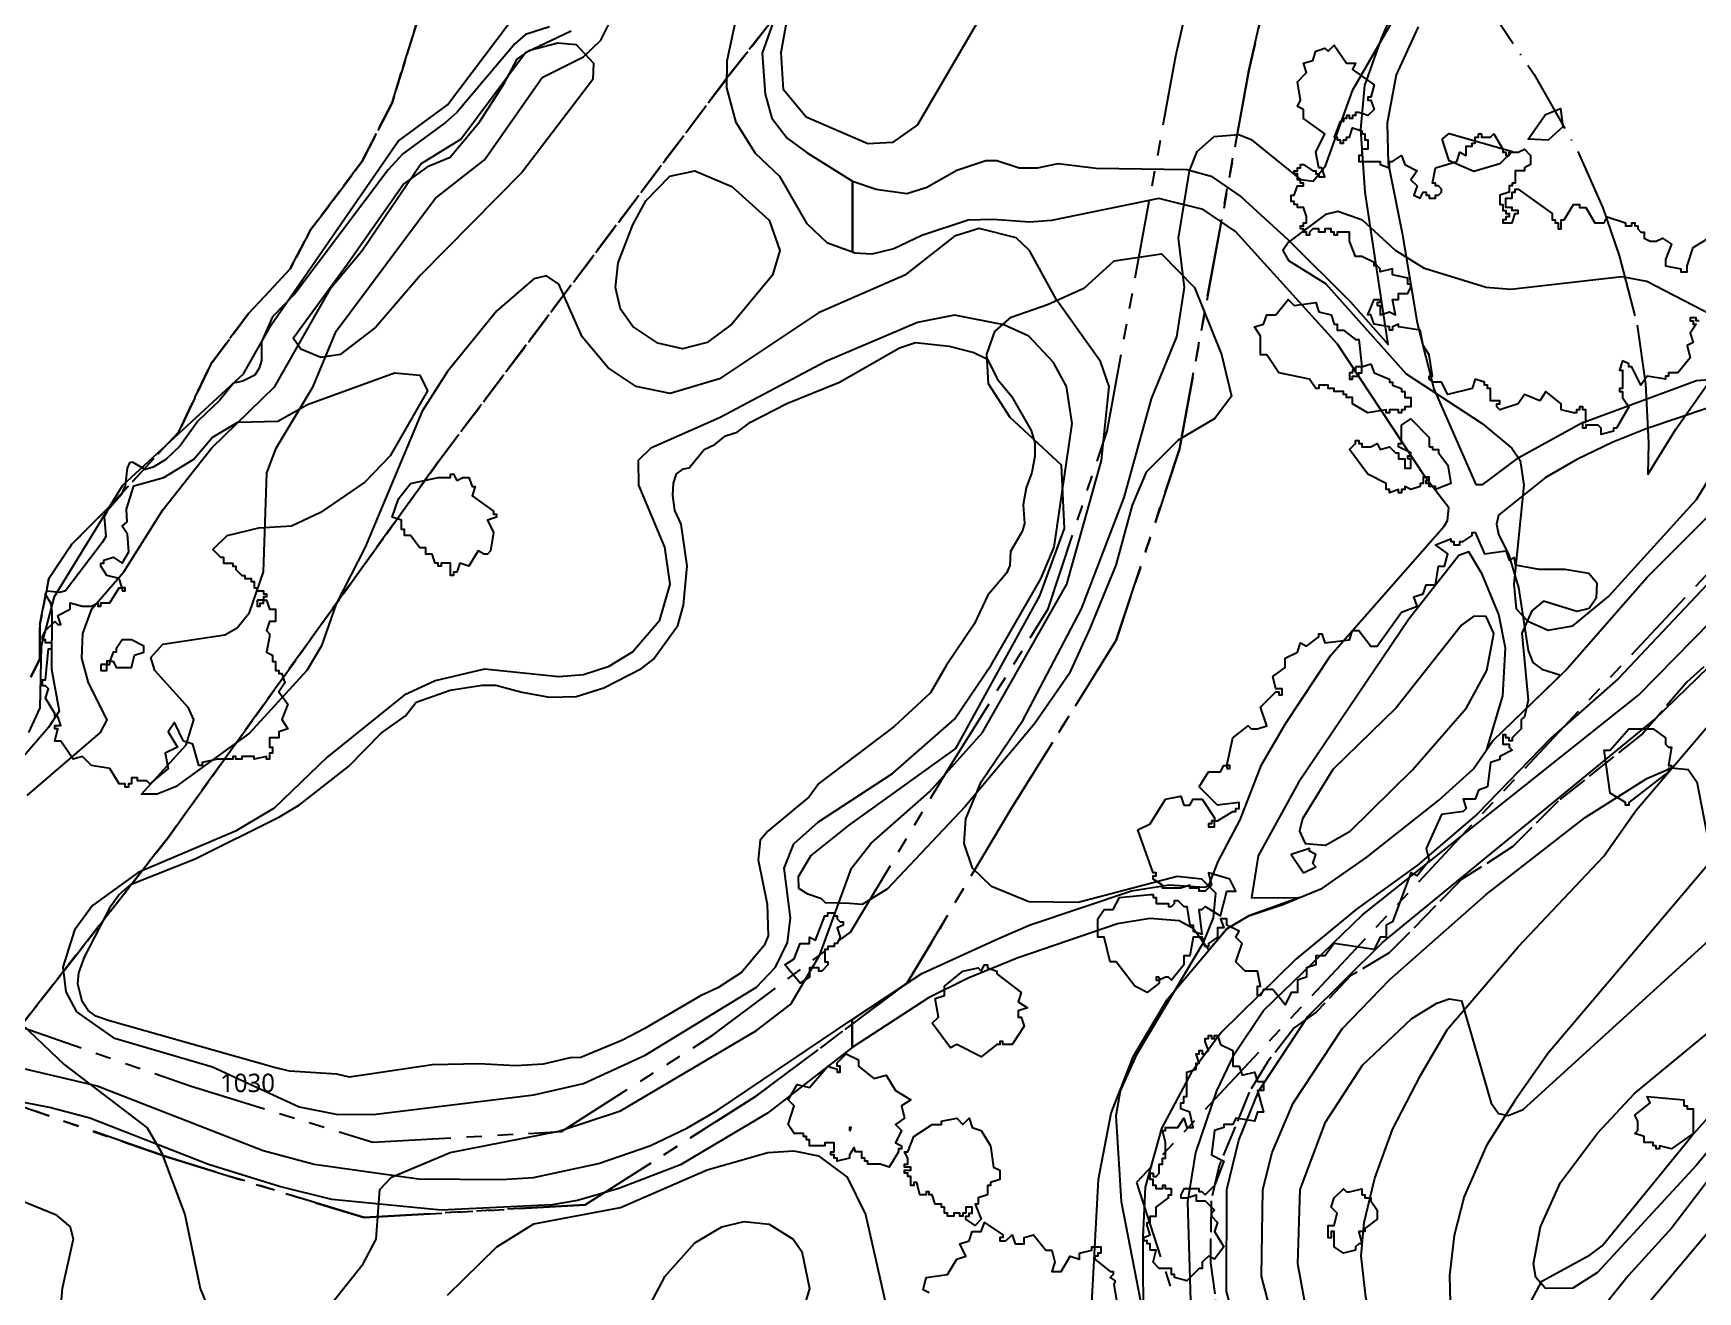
# Model space of a CAD drawing. Header units: metres. Extents: x -400 to 800, y -650 to 500.
# Drawn here: x 549.2 to 684.8, y -577.9 to -475.3 of the extents above; entities that cross this region are included whole.
import ezdxf
from ezdxf.enums import TextEntityAlignment as Align

# ---------------------------------------------------------------- set-up
doc = ezdxf.new("R2010")
doc.units = ezdxf.units.M
doc.header["$LTSCALE"] = 2
for name, pattern in [('DASHDOT', [3.556, 2.54, -0.508, 0, -0.508]), ('DASHED', [1.524, 1.27, -0.254]), ('PHANTOM', [6.35, 3.175, -0.635, 0.635, -0.635, 0.635, -0.635])]:
    doc.linetypes.add(name, pattern=pattern)
for name, color, linetype in [('SITE-FLOOD-LIMIT', 5, 'DASHED'), ('SITE-PATH', 84, 'CONTINUOUS'), ('SITE-PROPERTY', 7, 'PHANTOM'), ('SITE-ROAD-GRAVEL', 32, 'CONTINUOUS'), ('SITE-ROAD-PAVED', 7, 'CONTINUOUS'), ('SITE-SETBACK-WATER', 1, 'DASHDOT'), ('SITE-TREE-CANOPY', 94, 'CONTINUOUS'), ('SITE-WATER-EDGE', 5, 'CONTINUOUS'), ('TEXT-CONTOUR', 8, 'CONTINUOUS'), ('TOPO-CONTOUR-MAJOR', 8, 'CONTINUOUS'), ('TOPO-CONTOUR-MINOR', 9, 'CONTINUOUS')]:
    doc.layers.add(name, color=color, linetype=linetype)
doc.styles.add('OpenSans', font='OpenSans-Regular.ttf')

msp = doc.modelspace()

# ---------------------------------------------------------------- linework, layer by layer
at = {"layer": 'SITE-FLOOD-LIMIT'}
for points in [[(538.58, -568.51), (560.19, -540.84), (582.2, -510.22), (605.84, -478.78), (622.24, -457.84), (639.51, -434.05), (658.26, -403.89), (677.27, -361.05), (681.88, -337.26), (682.88, -302.51), (682.56, -270.57), (680.2, -239.03), (680.7, -208.01)], [(680.7, -208.01), (680.2, -239.03), (682.56, -270.57), (682.88, -302.51), (681.88, -337.26), (677.27, -361.05), (658.26, -403.89), (639.51, -434.05), (622.24, -457.84), (605.84, -478.78), (582.2, -510.22), (560.19, -540.84), (538.58, -568.51)], [(580.38, -474.61), (578.42, -480.96), (575.99, -485.73), (571.78, -491.34), (570.1, -494.52), (566.73, -498.16), (563.65, -502.28), (561.03, -507.79), (555.23, -514.06), (552.33, -516.96), (550.46, -519.76), (549.72, -523.5), (549.72, -526.3), (548.97, -527.8)], [(548.97, -527.8), (549.72, -526.3), (549.72, -523.5), (550.46, -519.76), (552.33, -516.96), (555.23, -514.06), (561.03, -507.79), (563.65, -502.28), (566.73, -498.16), (570.1, -494.52), (571.78, -491.34), (575.99, -485.73), (578.42, -480.96), (580.38, -474.61)], [(687.57, -524.91), (683.91, -528.22), (680.34, -532.4), (673.42, -537.9), (669.75, -541.62), (665.58, -544.27), (659.67, -550.28), (656.52, -552.16), (653.71, -555.12), (651.93, -556.39), (649.74, -559.2), (648.26, -561.64), (645.82, -567.61), (645.15, -570.51), (645.09, -575.56), (645.55, -578.77)]]:
    msp.add_lwpolyline(points, dxfattribs=at)
at = {"layer": 'SITE-PATH'}
msp.add_lwpolyline([(611.25, -470.35), (609.93, -473.08), (608.57, -476.92), (608.83, -480.28), (609.35, -482.22), (610.61, -483.86), (612.24, -485.06), (615.93, -487.37), (615.93, -493.16), (613.9, -492.42), (612.23, -490.84), (610.03, -487.01), (608.03, -485.11), (606.46, -482.59), (605.68, -479.75), (605.73, -477.54), (606.31, -474.76), (607, -472.39), (611, -465.2), (615.94, -458.97), (615.94, -462.67)], close=True, dxfattribs=at)
for points in [[(685.75, -505.81), (680.6, -507.55), (677.88, -508.64), (674.94, -510.06), (672.36, -511.54), (668.57, -514.59), (668.41, -515.32), (668.58, -516.13), (669.41, -517.85), (670.21, -520.5), (671, -525.63), (671.38, -526.6), (672.09, -527.16), (673.65, -527.65), (668.12, -533), (667.63, -533.7), (668.93, -529.31), (669.14, -525.44), (668.6, -522.68), (667.25, -519.41), (666.16, -517.58), (665.33, -517.88), (661.26, -523.08), (652.28, -536.4), (648.99, -542.36), (648.45, -545.8), (652.38, -545.76), (648.24, -547.25), (646.43, -548.32), (644.97, -550.05), (643.7, -548.28), (642.55, -547.66), (640.15, -547.48), (637.52, -547.92), (629.34, -550.7), (625.35, -552.34), (622.13, -553.94), (615.9, -557.99), (615.9, -555.72), (621.58, -551.97), (627.84, -549.1), (630.41, -547.99), (638.67, -545.23), (641.73, -544.74), (644.63, -544.93), (644.97, -544.79), (645.72, -542.83), (647.53, -539.42), (649.27, -534.95), (651.25, -531.54), (654.91, -526.02), (664.15, -515.48), (664.41, -515.02), (664.52, -513.99), (662.62, -511.52), (655.44, -500.66), (647.14, -491.47), (644.5, -489.68), (640.88, -488.78), (632.16, -490.58), (630.39, -490.71), (627.36, -490.48), (625.37, -490.54), (621.59, -491.78), (619.3, -492.88), (617.52, -493.31), (616.12, -493.24), (615.93, -493.16), (615.93, -487.37), (617.85, -488), (620.36, -488.37), (621.99, -487.86), (624.43, -486.47), (626.79, -485.67), (627.68, -485.68), (629.52, -486.28), (631, -486.28), (632.7, -485.93), (635.8, -486.31), (643.18, -486.42), (645.17, -486.95), (647.6, -488.65), (651.42, -492.15), (656.51, -497.19), (659.57, -500.69), (657.71, -488.26), (657.36, -483.16), (657.69, -479.55), (659.03, -475.72), (662.18, -468.42)], [(662.03, -474.78), (660.23, -478.69), (659.51, -482.64), (659.57, -485.89), (660.73, -491.59), (661.94, -498.9), (663.31, -504.3), (666.72, -512.09), (667.3, -512.1), (670.22, -509.89), (675.3, -507.09), (684.71, -503.62), (687.14, -503.43)], [(685.84, -568.58), (682.7, -572.7), (679.15, -576.59), (677.3, -578.92), (666.6, -587.11), (665.93, -585.32), (664.96, -580.46), (666.53, -580.6), (668.35, -580.47), (670.56, -579.95), (672.09, -577.05), (676.04, -574.91), (677.01, -574.16), (684.31, -565.21), (694.8, -553.35)], [(548.02, -559.63), (554.39, -561.12), (567.91, -566.38), (572.07, -567.52), (580.57, -568.69), (587.34, -568.76), (589.95, -568.59), (595.23, -567.46), (599.43, -566), (602.43, -564.58), (604.9, -563.14), (615.9, -555.72), (615.9, -557.99), (609.02, -563.36), (601.92, -567.55), (596.89, -569.5), (593.52, -570.47), (591.46, -570.83), (582.42, -571.26), (573.52, -570.38), (569.25, -569.32), (563.46, -567.54), (553.8, -563.77), (550.51, -562.89), (545.46, -561.9)]]:
    msp.add_lwpolyline(points, dxfattribs=at)
at = {"layer": 'SITE-PROPERTY'}
for points in [[(800, -23.13), (800, -257.7), (764.39, -360.02), (733.33, -449.51), (730.57, -456.85), (727.43, -464.03), (723.91, -471.03), (720.04, -477.85), (715.81, -484.46), (711.23, -490.83), (706.34, -496.95), (701.12, -502.81), (639.08, -569.01), (644.82, -586.74), (603.76, -633.86), (590.29, -650), (355.33, -650)], [(547.09, -555.94), (561.96, -561.13), (576.86, -565.72), (592.23, -564.84), (604.57, -556.97), (615.77, -548.59), (623.7, -535.36), (631.88, -522.24), (636.67, -507.74), (642.29, -477.14), (645.67, -462.08), (650.74, -447.7), (661.72, -424.76), (656.31, -409.86), (642.51, -393.17), (655.23, -373.22), (668.4, -360.8), (677.08, -343.76), (676, -318.78), (675.65, -276.87), (677.09, -253), (670.67, -225.57), (671.45, -201.12)], [(683.24, -345.09), (673.33, -364.51), (659.94, -377.13), (649.82, -393), (650.83, -394.41), (661.46, -406.52), (668.16, -424.88), (661.88, -438.56), (656.35, -450.03), (651.51, -463.75), (648.24, -478.34), (642.58, -509.2), (637.43, -524.79), (628.89, -538.49), (620.4, -552.73), (608.04, -561.99), (594.16, -570.82), (576.13, -571.86), (560.05, -566.92), (544.47, -561.49)], [(544.47, -561.49), (560.05, -566.92), (576.13, -571.86), (594.16, -570.82), (608.04, -561.99), (620.4, -552.73), (628.89, -538.49), (637.43, -524.79), (642.58, -509.2), (648.24, -478.34), (651.51, -463.75), (656.35, -450.03), (661.88, -438.56), (668.16, -424.88), (661.46, -406.52), (650.83, -394.41), (649.82, -393), (659.94, -377.13), (673.33, -364.51), (683.24, -345.09)]]:
    msp.add_lwpolyline(points, dxfattribs=at)
at = {"layer": 'SITE-ROAD-GRAVEL'}
for points in [[(635.21, -582.95), (635.99, -568.72), (637.01, -563.36), (638.82, -558.69), (641.59, -554.05), (646.43, -548.32), (648.24, -547.25), (650.99, -546.34), (654.24, -545), (657.83, -542.48), (663.68, -537.85), (666.53, -535.28), (668.12, -533), (674.04, -527.26), (680.67, -519.68), (690.71, -509.62)], [(688.69, -516.92), (678.33, -527.93), (672.8, -532.79), (666.82, -538.96), (661.96, -543.13), (657, -546.71), (652.06, -550.79), (645.98, -556.77), (643.54, -560.06), (641.1, -564.61), (639.77, -569.37), (639.58, -573.47), (639.63, -581.57)]]:
    msp.add_lwpolyline(points, dxfattribs=at)
at = {"layer": 'SITE-ROAD-PAVED'}
msp.add_lwpolyline([(688.5, -539.7), (672.61, -558.47), (669.93, -562.28), (667.58, -565.99), (665.77, -570.15), (664.97, -573.32), (664.58, -576.58), (664.64, -578.8), (665.93, -585.32), (666.89, -587.89), (661.33, -589.61), (658.9, -583.49), (657.76, -578.34), (657.38, -574.98), (657.62, -572.27), (658.48, -568.64), (659.94, -564.68), (662.22, -560.28), (664.41, -556.5), (670.18, -549.78), (677.14, -542.39), (679.8, -538.64), (690.99, -525.52)], dxfattribs=at)
at = {"layer": 'SITE-SETBACK-WATER'}
msp.add_lwpolyline([(666.95, -471.91), (671.47, -478.66), (675.03, -484.93), (677.08, -489.53), (678.41, -493.41), (679.87, -499.1), (680.56, -503.88), (680.8, -508.7), (680.73, -511.28), (683.03, -507.59), (685.59, -503.91), (693.36, -493.77), (700.62, -483.67), (704.78, -478.69), (708.29, -475)], dxfattribs=at)
at = {"layer": 'SITE-TREE-CANOPY'}
for points in [[(574.79, -494.11), (579.31, -487.64), (581.43, -486.12), (583.15, -485.4), (585.58, -482.5), (587.55, -479.4), (588.61, -477.42), (589.63, -476.69), (591.92, -476.08), (593.43, -476.23), (594.83, -477.73), (594.78, -479.07), (589.01, -486.62), (580.74, -495.03), (577.1, -499.26), (574.18, -501.5), (572.6, -501.74), (570.99, -501.07), (570.36, -500.16)], [(615.7, -546.26), (613.74, -546.21), (613.41, -545.87), (612.3, -545.48), (611.57, -545.04), (611.53, -544.04), (612.54, -542.37), (615.66, -539.87), (624.34, -533.61), (631.2, -521.18), (633.2, -515.69), (632.96, -510.52), (628.77, -506.62), (627.02, -503.89), (626.89, -501.47), (627.54, -499.62), (628.87, -498.46), (631.82, -497.41), (634.84, -496.07), (637.26, -493.85), (641.1, -493.29), (643.8, -496.02), (645.99, -501.48), (646.82, -504.9), (645.46, -506.7), (642.48, -508.49), (639.87, -511.08), (638.71, -513.79), (637.38, -518.66), (635.27, -523.82), (633.6, -527.52), (630.76, -531.61), (625.1, -538.35), (618.78, -545.07), (616.73, -546.34)], [(658.18, -502.26), (658.43, -503), (659.68, -503.5), (659.68, -503.76), (659.93, -503.76), (659.93, -504), (660.68, -504.26), (660.68, -504.5), (660.93, -504.5), (660.93, -505.01), (661.43, -505.01), (661.43, -505.76), (660.93, -505.76), (660.93, -506.01), (660.68, -506.01), (660.68, -506.26), (660.43, -506.26), (660.43, -506.01), (659.68, -506.01), (659.68, -506.26), (659.43, -506.26), (659.43, -506.01), (657.93, -506.26), (656.68, -505.51), (656.68, -505.01), (656.18, -505.01), (656.18, -504.76), (655.93, -504.76), (655.93, -504.5), (655.18, -504.5), (655.18, -504.26), (654.68, -504.26), (654.68, -504), (653.93, -504), (653.93, -504.26), (653.68, -504.26), (653.18, -503.5), (650.68, -503), (649.68, -501.51), (649.18, -501.51), (649.18, -500.01), (648.68, -499.25), (649.43, -499.01), (649.68, -498.25), (650.43, -498.25), (651.43, -497.01), (651.93, -497.51), (653.68, -497.25), (653.93, -498.01), (654.93, -498.25), (655.18, -499.01), (655.43, -499.01), (655.43, -499.51), (655.93, -499.51), (656.93, -500.26), (657.18, -500.26), (657.43, -502.5)], [(556.18, -519.75), (555.18, -519.51), (554.68, -518.76), (554.68, -518.51), (554.93, -518.51), (554.93, -518.26), (555.68, -518.01), (556.43, -518.51), (556.98, -517.58), (556.85, -516.14), (556.43, -515.5), (556.82, -515.13), (556.78, -514.1), (557.38, -512.21), (559.82, -511.52), (562.27, -510.02), (563.77, -508.27), (565.86, -507.01), (569.12, -506.94), (571.53, -505.58), (578.62, -503), (580.67, -503.17), (581.31, -504.46), (578.25, -509.76), (576.19, -511.9), (572.59, -514.37), (570.22, -515.48), (567.53, -515.64), (564.96, -516.29), (563.82, -517.39), (564.43, -518.01), (564.68, -518.01), (564.68, -518.51), (565.43, -518.51), (565.43, -518.75), (565.68, -518.75), (565.68, -519.01), (566.18, -519.51), (566.43, -519.51), (566.43, -519.75), (566.93, -519.75), (566.93, -520.01), (567.18, -520.01), (567.18, -520.51), (567.43, -520.51), (567.43, -520.75), (567.93, -520.75), (567.93, -521.01), (568.18, -521.01), (568.18, -521.25), (567.93, -521.25), (567.93, -521.51), (568.18, -521.51), (568.43, -522.26), (568.93, -522.26), (568.93, -523.26), (568.43, -523.26), (568.18, -524), (568.43, -524.26), (568.43, -524.5), (568.18, -525.76), (568.68, -526), (568.68, -526.51), (568.93, -526.51), (568.93, -527.26), (569.18, -527.26), (569.18, -527.51), (569.43, -527.51), (569.68, -528.25), (569.18, -529.01), (569.93, -530.01), (569.43, -531.26), (569.93, -532.01), (569.18, -532.26), (569.18, -532.76), (568.43, -532.76), (568.43, -533.5), (568.68, -533.5), (568.68, -534), (568.43, -534), (568.43, -534.5), (568.18, -534.5), (568.18, -534.26), (567.18, -534.5), (567.18, -534.26), (566.18, -534.26), (566.18, -534.5), (565.68, -534.5), (565.68, -534.26), (565.43, -534.26), (565.43, -534.5), (564.18, -534.5), (562.93, -534.76), (562.93, -535), (562.68, -535), (562.18, -533.26), (561.43, -533.01), (560.68, -531.51), (560.18, -532.26), (560.93, -533.5), (559.93, -534), (560.18, -535.26), (558.68, -536.51), (558.43, -536.26), (557.68, -536.26), (557.68, -536), (557.18, -536), (557.18, -536.51), (556.93, -536.51), (556.93, -536.76), (556.68, -536.76), (556.68, -536.51), (556.18, -536.51), (555.43, -535.26), (553.93, -535), (553.18, -534.26), (552.43, -534.5), (551.43, -533.01), (550.93, -533.01), (551.18, -532.01), (550.93, -532.01), (550.93, -531.75), (551.43, -531.75), (551.18, -531.01), (550.93, -531.01), (550.93, -530.75), (550.18, -529.51), (550.43, -528.75), (550.18, -528.51), (549.93, -528.51), (549.93, -528.01), (550.18, -528.01), (550.43, -525.5), (550.68, -525.5), (550.68, -525), (550.18, -525), (550.18, -524.76), (549.93, -524.76), (549.93, -524.5), (550.18, -524), (550.93, -523.26), (551.18, -523.51), (551.43, -523.51), (551.18, -522.76), (552.18, -522.26), (552.18, -521.75), (553.18, -522.01), (553.93, -522.01), (554.43, -521.75), (554.43, -522.01), (554.68, -522.01), (554.68, -521.75), (555.43, -521.75), (556.18, -520.51), (556.43, -520.51)], [(656.93, -502.5), (656.93, -502.76), (656.68, -502.76), (656.68, -503), (656.43, -503), (656.43, -503.5), (656.68, -503.5), (656.68, -503.26), (657.18, -503.26), (657.18, -503), (657.43, -503), (657.43, -502.5)], [(662.93, -509.01), (663.18, -509.01), (663.18, -509.25), (663.68, -509.25), (663.68, -509.51), (664.43, -510.51), (664.68, -512), (663.43, -512.5), (663.43, -512.26), (662.93, -512.26), (662.93, -512), (662.68, -512), (662.68, -511.76), (662.93, -511.76), (662.93, -511.5), (662.43, -511.5), (662.43, -512), (662.18, -512), (662.18, -512.26), (661.43, -512.5), (660.93, -512.26), (660.93, -512.5), (660.68, -512.5), (660.68, -512.76), (660.43, -512.76), (660.43, -512.5), (659.68, -512.76), (659.68, -512.5), (659.43, -512.5), (659.43, -512), (657.93, -511.26), (656.43, -509.25), (656.93, -508.75), (656.93, -508.51), (657.18, -508.51), (657.18, -508.75), (657.43, -508.75), (657.43, -509.01), (658.18, -509.01), (658.68, -508.75), (658.93, -509.25), (659.68, -509.01), (660.18, -509.51), (660.43, -509.51), (660.43, -510.01), (660.93, -510.01), (660.93, -510.76), (661.43, -510.76), (661.43, -510.01), (661.18, -510.01), (661.18, -509.76), (661.43, -509.76), (661.43, -509.51), (660.43, -509.01), (660.43, -508.75), (660.68, -508.75), (660.68, -507.25), (661.43, -506.75), (662.93, -508.25)], [(583.68, -511.76), (584.18, -511.51), (584.68, -511.51), (584.93, -512.26), (585.18, -512.26), (584.93, -513.01), (586.68, -514.26), (586.68, -514.5), (586.93, -514.5), (586.93, -514.76), (586.18, -515), (586.68, -516), (586.43, -517.51), (586.18, -517.76), (585.93, -517.76), (585.43, -517.51), (584.68, -518.75), (583.93, -518.51), (583.68, -519.25), (583.43, -519.25), (583.43, -519.51), (583.18, -519.51), (583.18, -518.51), (582.43, -518.51), (582.43, -518.75), (582.18, -518.75), (582.18, -518.51), (581.93, -518.51), (581.68, -517.76), (581.18, -517.76), (581.18, -517.26), (580.68, -517.26), (579.93, -516.26), (579.43, -516.26), (579.43, -515.76), (579.18, -515.76), (579.18, -515), (578.43, -514.76), (578.93, -513.26), (579.93, -512.01), (582.18, -511.51), (583.18, -511.51), (583.18, -511.25), (583.43, -511.25)], [(640.93, -552.76), (639.93, -553.5), (638.93, -553), (637.43, -551), (636.93, -551), (636.43, -549.01), (635.93, -549.01), (635.93, -547.51), (636.43, -546.75), (637.18, -546.75), (637.68, -545.76), (640.18, -545.51), (640.43, -545.51), (640.43, -545.76), (640.68, -545.76), (640.68, -546.25), (641.68, -546.25), (641.68, -546.51), (641.93, -546.51), (642.18, -546.25), (642.18, -546.01), (642.43, -546.01), (642.93, -546.51), (643.18, -546.51), (643.43, -548.01), (643.68, -548.01), (643.68, -548.51), (644.43, -548.75), (644.18, -546.75), (644.43, -546.75), (644.68, -546.51), (645.93, -547.25), (646.43, -545.26), (647.18, -545.26), (646.68, -544.26), (644.93, -543.76), (645.18, -544.76), (644.68, -545.26), (644.18, -545.26), (644.18, -545.01), (643.43, -545.01), (643.43, -544.76), (642.68, -545.01), (641.18, -545.01), (641.18, -544.76), (640.43, -544.26), (640.43, -544), (640.68, -544), (640.68, -543.76), (640.43, -543.76), (639.18, -540.26), (640.18, -539.76), (641.43, -537.75), (642.68, -537.51), (642.93, -538.25), (643.43, -538.25), (643.68, -537.75), (644.43, -537.75), (645.43, -539.26), (645.43, -539.51), (645.68, -539.51), (646.93, -538.75), (647.18, -538.75), (647.18, -538.51), (647.43, -538.51), (647.43, -538.01), (645.68, -538.25), (644.18, -536.75), (644.93, -535.51), (645.93, -535.51), (646.18, -535.01), (646.43, -535.01), (646.93, -532.76), (648.18, -531.76), (648.43, -532), (648.93, -532), (649.68, -531.76), (649.18, -530.26), (650.43, -529.01), (650.68, -529.01), (650.68, -529.25), (650.93, -529.25), (650.93, -528.75), (650.43, -528.75), (650.18, -527.75), (651.18, -527.01), (651.18, -526.26), (652.18, -525.76), (652.43, -525.01), (652.93, -525.26), (653.93, -524.51), (653.93, -524.26), (654.18, -524.26), (654.43, -525.01), (656.43, -524.76), (656.68, -524), (657.18, -524), (658.18, -525.26), (658.68, -525.26), (660.68, -522.5), (661.93, -522), (661.68, -521.26), (662.43, -521.01), (662.68, -520.26), (663.43, -520.26), (663.68, -518.75), (664.18, -518.75), (664.43, -517.75), (663.43, -517.01), (664.68, -516.51), (664.68, -516.75), (664.93, -516.75), (664.93, -517.01), (665.43, -517.01), (665.43, -516.75), (665.68, -516.75), (666.43, -516.26), (666.43, -516.01), (666.68, -516.01), (667.43, -517.75), (669.18, -517.51), (669.43, -518.25), (669.84, -518.05), (669.93, -518.65), (671.87, -518.99), (673.97, -518.99), (675.92, -519.32), (676.59, -520.1), (676.54, -521.37), (675.97, -522.2), (674.96, -522.45), (672.24, -521.6), (671.29, -522.38), (670.47, -524.2), (670.99, -529.67), (670.68, -531.03), (670.43, -531.26), (670.43, -532), (669.68, -532.76), (669.68, -533), (669.43, -533), (669.43, -532.76), (669.18, -532.76), (669.18, -532.5), (668.93, -532.5), (668.93, -533.26), (669.43, -533.26), (669.43, -533.5), (669.68, -533.76), (668.68, -534.26), (668.68, -534.51), (667.93, -534.76), (667.68, -536.75), (666.93, -537.01), (666.68, -537.75), (665.68, -537.75), (665.93, -538.51), (665.68, -538.75), (663.93, -539.01), (662.68, -541.76), (662.93, -542.76), (661.93, -544.01), (661.43, -543.76), (659.93, -547.75), (659.43, -548.01), (659.43, -549.01), (658.93, -549.01), (658.43, -550.01), (655.18, -549.51), (654.43, -550.51), (653.68, -550.51), (653.68, -551.26), (652.93, -551.5), (652.93, -552.26), (652.18, -552.5), (652.18, -553.5), (651.68, -553.5), (651.18, -554.51), (650.18, -553.26), (649.43, -553.26), (649.18, -553.76), (648.93, -553.76), (648.93, -553), (649.18, -553), (648.93, -551.76), (647.93, -551.76), (647.18, -551), (647.68, -549.51), (647.18, -549.01), (647.43, -548.51), (646.43, -548.01), (646.43, -547.51), (645.93, -547.51), (646.18, -548.25), (645.68, -548.25), (645.68, -549.01), (644.93, -549.51), (644.93, -549.76), (644.68, -549.76), (644.43, -549.01), (643.68, -549.01), (643.43, -550.51), (642.93, -550.51), (642.93, -551.26), (641.93, -552.5), (641.68, -552.26), (641.43, -552.26), (640.93, -552.5)], [(556.43, -520.75), (556.68, -520.75), (556.68, -520.51), (556.43, -520.51)], [(567.43, -521.51), (567.43, -522.01), (567.68, -522.01), (567.68, -521.76), (567.93, -521.76), (567.93, -521.51)], [(555.68, -526.5), (555.93, -527.01), (557.18, -527.01), (557.43, -526), (558.18, -525.76), (558.18, -525.26), (557.18, -524.76), (556.43, -524.76), (555.93, -525.5), (555.93, -525.76), (555.68, -525.76), (555.43, -526.5)], [(554.68, -526.76), (554.68, -527.26), (555.18, -527.26), (555.18, -526.76)], [(555.43, -526.76), (555.43, -526.5), (555.18, -526.5), (555.18, -526.76)], [(682.43, -533.5), (682.68, -533.5), (682.43, -535.01), (682.68, -535.01), (682.68, -535.26), (682.43, -535.26), (682.43, -535.51), (679.18, -538.01), (679.18, -538.25), (678.93, -538.25), (678.93, -538.01), (677.68, -537.25), (677.18, -533.76), (677.68, -533.76), (679.18, -532), (681.18, -532), (682.18, -532.76), (682.18, -533.26)], [(646.43, -535.26), (646.68, -535.26), (646.68, -535.01), (646.43, -535.01)], [(645.18, -539.51), (645.18, -539.76), (644.93, -539.76), (644.93, -540.01), (645.43, -540.01), (645.43, -539.51)], [(652.68, -543.76), (653.68, -543.26), (653.43, -543), (653.68, -542.26), (653.18, -542), (653.18, -541.76), (651.68, -542.26)], [(614.43, -547.25), (614.68, -547.25), (614.68, -547.51), (614.93, -547.75), (615.18, -547.75), (615.18, -548.01), (614.68, -548.25), (614.93, -549.01), (614.68, -549.51), (614.43, -549.51), (614.43, -549.76), (613.93, -549.76), (613.93, -550.01), (613.68, -550.01), (613.68, -551.01), (613.93, -551.01), (613.93, -551.26), (613.43, -551.76), (613.18, -551.76), (613.18, -551.5), (612.43, -551.5), (612.43, -552.26), (611.68, -552.76), (610.43, -551.26), (611.18, -550.76), (611.68, -549.51), (612.43, -549.51), (612.43, -549.01), (612.93, -549.25), (613.68, -547.25), (613.93, -547.25), (613.93, -547.01), (614.43, -547.01)], [(627.68, -552), (629.68, -553.5), (629.43, -554.26), (630.18, -554.76), (629.43, -555.01), (629.43, -555.51), (629.68, -555.51), (629.93, -556.25), (628.93, -557.75), (628.18, -557.75), (628.18, -557.51), (627.93, -557.51), (627.93, -557.75), (627.68, -557.75), (626.43, -558.75), (624.43, -557.75), (623.93, -558.01), (622.43, -556.01), (622.93, -555.51), (622.68, -554), (623.43, -553.76), (623.43, -553), (624.93, -551.76), (626.18, -551.5), (626.43, -551.76), (626.68, -551.26), (626.93, -551.26), (626.93, -551.5), (627.68, -551.76)], [(640.93, -552.26), (640.68, -552.26), (640.68, -552.5), (640.93, -552.5)], [(645.93, -557.75), (646.93, -558.25), (646.93, -559.51), (647.43, -559.51), (647.68, -560.26), (648.68, -560.01), (648.93, -560.76), (649.43, -560.76), (649.43, -561.5), (648.93, -561.5), (649.43, -563.26), (648.93, -563.26), (648.68, -564.01), (647.18, -563.76), (646.93, -564.26), (646.18, -564.26), (646.18, -564.51), (645.43, -564.76), (645.18, -566.75), (646.18, -567.25), (645.43, -569.26), (644.68, -570.01), (644.43, -569.76), (644.18, -569.76), (644.18, -569.51), (642.93, -569.51), (642.68, -570.01), (642.68, -570.26), (643.18, -570.26), (643.93, -570.01), (643.93, -570.5), (644.68, -570.5), (645.43, -571.26), (645.18, -571.5), (645.18, -571.76), (645.68, -572.26), (645.43, -573), (646.18, -574.26), (645.43, -575.25), (644.93, -575.01), (644.43, -575.51), (644.43, -576.01), (644.18, -576.01), (643.18, -577.01), (642.18, -576.75), (642.18, -576.51), (641.93, -576.51), (641.93, -576.01), (640.93, -576.01), (640.43, -575.51), (640.68, -574.51), (640.18, -574.51), (640.18, -574.01), (639.93, -574.01), (639.93, -573.76), (639.68, -573.76), (639.68, -573.5), (640.18, -573.26), (639.93, -572.5), (639.93, -572.26), (640.18, -572.26), (640.18, -571.76), (640.68, -571.76), (640.68, -571), (641.68, -570.26), (641.68, -570.01), (641.93, -570.01), (641.93, -569.51), (641.43, -569.51), (641.43, -569.26), (641.18, -569.26), (641.18, -569.51), (640.68, -569.51), (640.68, -569.26), (640.43, -569.26), (640.43, -568.76), (640.18, -568.76), (640.18, -568.25), (640.43, -568.25), (640.43, -568.51), (640.68, -568.51), (640.93, -568.25), (640.93, -567.51), (641.18, -567.51), (641.18, -567.01), (641.43, -567.01), (641.43, -565.75), (641.18, -564.76), (641.43, -564.76), (641.43, -564.51), (642.43, -564.51), (642.93, -563.76), (643.18, -564.51), (643.68, -564.51), (643.43, -563.26), (642.68, -563), (642.68, -562.5), (642.93, -562.5), (642.93, -562), (643.18, -562), (643.18, -560.01), (643.93, -559.76), (643.93, -559.26), (644.18, -559.26), (643.93, -558.51), (644.18, -558.51), (644.18, -558.25), (644.43, -558.25), (644.43, -558.51), (644.68, -558.51), (644.93, -558.25), (644.68, -557.51), (644.68, -557.25), (644.93, -557.25), (644.93, -557.01), (645.18, -557.01), (645.18, -557.25), (645.43, -557.25), (645.43, -557.01), (645.68, -557.01)], [(616.43, -559.01), (616.43, -559.51), (617.68, -560.51), (618.68, -560.26), (619.43, -561.5), (620.68, -562.26), (619.93, -562.76), (620.18, -563.76), (619.43, -564.26), (619.93, -564.76), (619.43, -565.76), (619.93, -566.01), (619.93, -566.25), (619.68, -566.25), (619.68, -566.51), (618.93, -567.75), (618.18, -567.51), (617.18, -567.51), (617.18, -567.25), (616.93, -567.25), (616.93, -567.01), (616.68, -567.01), (616.68, -566.51), (616.18, -566.51), (616.08, -566.15), (615.68, -566.75), (615.68, -567.01), (614.68, -567.25), (614.68, -567.01), (614.43, -567.01), (614.43, -566.75), (614.18, -566.75), (614.18, -566.51), (614.43, -566.51), (614.43, -565.76), (613.68, -565.76), (613.68, -566.01), (612.43, -566.01), (612.43, -565.51), (612.18, -565.51), (612.18, -565.26), (611.93, -565.26), (611.93, -565.01), (611.18, -565.01), (610.68, -564.26), (611.18, -562.76), (610.68, -562.26), (611.43, -561.01), (612.43, -561.26), (613.93, -559.51), (614.68, -559.76), (614.68, -560.01), (614.93, -560.01), (614.93, -559.51), (614.68, -559.51), (614.68, -559.25), (615.43, -558.51)], [(683.68, -562.76), (683.93, -562.76), (683.93, -563), (684.43, -563), (684.43, -565.01), (682.68, -566.25), (681.68, -566.01), (681.68, -566.25), (681.43, -566.25), (681.43, -566.01), (681.18, -566.01), (681.18, -565.75), (680.43, -565.75), (680.43, -565.25), (679.68, -565.01), (679.93, -564.76), (679.93, -564.01), (679.68, -563.51), (680.93, -562.5), (680.68, -562), (683.68, -562.26)], [(625.68, -564.51), (626.43, -564.76), (627.18, -566.01), (627.43, -567.75), (627.93, -568.01), (627.93, -568.75), (627.18, -569.01), (627.18, -569.26), (626.93, -569.26), (626.93, -570.01), (626.18, -570.26), (626.18, -570.76), (625.93, -570.76), (626.43, -572), (625.93, -572.5), (625.18, -572), (625.18, -571.76), (625.43, -571.76), (625.43, -571.5), (625.68, -571.5), (625.68, -571), (625.18, -571), (625.18, -571.5), (624.93, -571.5), (624.93, -571.76), (624.68, -571.76), (624.68, -571.5), (624.18, -571.5), (624.18, -571.76), (623.68, -571.76), (623.68, -571.5), (623.43, -571.5), (623.43, -571), (623.18, -571), (623.18, -570.76), (622.68, -570.76), (622.43, -570.01), (622.18, -570.01), (622.18, -569.76), (621.93, -569.76), (621.93, -570.01), (621.43, -570.01), (621.18, -569.01), (620.93, -569.01), (620.93, -569.26), (620.68, -569.26), (620.68, -568.51), (620.43, -568.51), (620.43, -568.25), (620.18, -568.25), (620.18, -568.01), (620.68, -568.01), (620.68, -567.75), (620.18, -567.75), (620.18, -567.51), (620.43, -567.51), (620.43, -567.01), (620.18, -566.51), (620.43, -566.51), (620.93, -565.26), (622.43, -564.26), (623.18, -564.26), (623.18, -564), (624.43, -563.76), (624.93, -564.26), (625.43, -563.76)], [(615.68, -564.76), (615.73, -564.76), (615.83, -564.51), (615.68, -564.51)], [(657.43, -570.01), (657.68, -570.01), (657.68, -570.26), (658.18, -570.26), (658.18, -570.5), (658.68, -571.26), (658.68, -572), (657.68, -572.76), (657.68, -573), (657.18, -573), (657.43, -574.01), (657.18, -574.01), (656.93, -574.26), (656.93, -574.51), (655.93, -574.76), (655.18, -574.26), (655.18, -573), (654.93, -573), (654.93, -573.51), (654.68, -573.51), (654.68, -572.5), (655.18, -572.5), (655.43, -571.5), (654.93, -571), (655.18, -570.26), (655.93, -569.51), (656.18, -569.76), (656.43, -569.76), (657.43, -569.51)]]:
    msp.add_lwpolyline(points, close=True, dxfattribs=at)
for points in [[(684.93, -498.75), (684.68, -498.75), (684.68, -498.51), (684.18, -498.51), (684.18, -498.75), (684.43, -498.75), (684.43, -499.01), (684.68, -499.01), (684.18, -499.76), (684.43, -500.51), (683.93, -500.76), (684.18, -501.76), (683.18, -503), (682.43, -503), (682.43, -503.26), (682.18, -503.26), (682.18, -503.5), (680.68, -503.26), (680.18, -504), (679.43, -502.5), (679.18, -502.5), (679.18, -502.26), (678.68, -502), (678.43, -502.76), (678.68, -502.76), (678.68, -504.26), (678.43, -504.26), (678.43, -504.5), (678.68, -504.5), (678.68, -505.01), (679.18, -505.76), (678.18, -507.51), (677.93, -507.51), (677.93, -507.75), (676.93, -508.01), (676.93, -507.51), (676.68, -507.25), (675.68, -507.25), (675.68, -507.51), (675.43, -507.51), (675.43, -507.01), (675.68, -507.01), (675.68, -506.01), (675.43, -506.01), (675.43, -505.76), (675.18, -505.76), (675.18, -506.01), (674.93, -506.01), (674.93, -506.26), (674.68, -506.26), (673.68, -506.01), (673.68, -505.51), (672.43, -504.5), (671.93, -505.26), (670.68, -504.76), (670.18, -505.51), (668.68, -506.01), (668.43, -505.76), (668.43, -505.51), (668.68, -505.51), (668.68, -505.26), (667.93, -505.26), (667.93, -504.26), (667.68, -504.26), (667.68, -504), (667.43, -504), (667.43, -503.76), (666.68, -503.5), (666.43, -504.26), (664.43, -504.76), (663.93, -503.76), (663.18, -503.76), (662.93, -503.5), (662.93, -503.26), (663.18, -503.26), (662.93, -501.51), (662.43, -500.76), (662.18, -499.51), (660.43, -499.25), (660.43, -499.01), (659.93, -499.25), (659.93, -499.51), (659.68, -499.51), (659.68, -499.25), (658.43, -499.01), (658.18, -498.25), (657.93, -498.25), (658.43, -497.01), (658.93, -497.01), (658.93, -497.25), (658.68, -497.25), (658.68, -497.51), (658.93, -497.51), (658.93, -498.25), (659.68, -498.01), (660.18, -498.25), (659.93, -497.01), (660.43, -497.01), (660.43, -496.51), (661.18, -496.51), (661.43, -496.01), (661.43, -495.76), (661.18, -495.76), (661.18, -495.26), (659.93, -495), (659.93, -494.5), (658.93, -494.76), (658.93, -494.5), (658.68, -494.26), (658.43, -494.26), (658.43, -494), (657.43, -493.5), (656.93, -493.5), (656.43, -492.26), (656.43, -491.51), (655.43, -491.51), (655.43, -491.76), (655.18, -491.76), (655.18, -491.51), (654.93, -491.51), (654.93, -491.26), (654.43, -491.26), (654.43, -491.51), (654.18, -491.51), (653.93, -491.51), (653.93, -491.26), (653.43, -491.26), (653.18, -491.51), (653.18, -491.76), (652.93, -491.76), (652.93, -491.51), (652.68, -491.51), (652.68, -491.26), (652.43, -491.26), (652.43, -491.01), (652.68, -491.01), (652.68, -490.76), (652.93, -490.76), (652.93, -490.25), (652.68, -489.51), (652.18, -489.51), (652.18, -489.25), (651.93, -489.25), (651.93, -489.01), (651.68, -489.01), (651.68, -488.51), (651.93, -488.51), (652.18, -487.75), (652.68, -487.75), (652.68, -487.51), (652.43, -487.51), (652.43, -487.25), (652.18, -487.25), (652.18, -486.76), (651.93, -486.76), (651.93, -486.51), (652.18, -486.51), (652.18, -486.26), (652.43, -486.26), (652.43, -486.01), (652.68, -486.01), (653.43, -486.51), (653.68, -486.51), (653.68, -486.76), (653.93, -486.76), (653.93, -487.01), (654.43, -487.01), (654.18, -486.26), (653.93, -486.26), (653.68, -485), (654.43, -483.5), (652.68, -482.26), (652.68, -481.51), (652.18, -481.26), (652.43, -480.76), (652.18, -479.25), (652.93, -478.51), (652.68, -477.75), (653.43, -477.51), (653.68, -476.76), (654.43, -476.51), (654.68, -476.76), (655.18, -476.26), (656.18, -477.75), (656.93, -477.75), (656.68, -478.25), (658.43, -479.51), (658.18, -480.51), (657.93, -480.51), (657.93, -480.76), (658.18, -480.76), (658.43, -481.51), (657.93, -482.01), (657.18, -481.76), (656.93, -481.76), (656.93, -482.01), (656.68, -482.01), (656.68, -482.26), (656.43, -482.26), (656.43, -482.01), (656.18, -482.01), (656.18, -482.26), (655.93, -482.26), (655.93, -482.5), (655.68, -482.5), (655.18, -483.76), (655.43, -483.76), (655.43, -484), (655.68, -484), (655.68, -484.26), (655.93, -484.26), (655.93, -484), (656.18, -484), (656.18, -483.76), (656.43, -483.76), (656.68, -483), (657.43, -483.26), (657.43, -483.5), (657.68, -483.5), (657.68, -484), (657.93, -484), (657.93, -484.76), (657.43, -484.76), (657.43, -485.26), (657.18, -485.26), (657.18, -485.76), (658.93, -485.76), (658.93, -486.01), (659.68, -486.26), (659.68, -485.76), (659.93, -485.76), (660.68, -485.26), (660.93, -486.01), (661.93, -486.51), (661.43, -487.25), (661.93, -487.75), (661.68, -488.51), (662.18, -488.75), (662.43, -488.25), (662.68, -488.25), (662.68, -488.51), (662.93, -488.51), (662.93, -488.75), (663.18, -488.75), (663.43, -488.75), (663.43, -488.51), (663.68, -488.51), (663.93, -488.25), (663.93, -488.01), (663.68, -487.75), (663.43, -487.75), (663.43, -487.51), (663.18, -487.51), (663.43, -486.26), (665.18, -485.76), (665.43, -485), (665.93, -485.26), (665.93, -484.5), (666.43, -484.5), (666.43, -484.26), (666.68, -484.26), (666.68, -483.76), (666.93, -483.76), (666.93, -483.5), (667.18, -483.5), (667.18, -483.76), (667.93, -483.76), (668.18, -483.5), (668.93, -484.76), (668.93, -485), (669.18, -485), (669.18, -485.26), (669.43, -485.26), (669.43, -485), (670.18, -485), (670.68, -484.76), (671.18, -485.26), (671.18, -486.01), (670.68, -486.26), (670.68, -486.51), (669.93, -486.51), (669.93, -487.51), (669.68, -487.51), (669.68, -487.75), (669.43, -487.75), (669.43, -488.25), (668.68, -488.51), (668.68, -489.25), (668.93, -489.25), (668.93, -489.75), (669.18, -489.75), (669.18, -490.01), (669.43, -490.01), (669.43, -490.26), (669.18, -490.26), (669.18, -490.51), (668.93, -490.51), (668.93, -490.76), (669.68, -490.76), (669.93, -490.01), (670.18, -490.01), (670.18, -489.75), (669.68, -489.75), (669.68, -489.51), (669.18, -489.51), (669.18, -488.75), (669.68, -488.75), (669.68, -488.25), (669.93, -488.25), (669.93, -488.01), (670.18, -488.01), (672.93, -490.01), (672.93, -490.51), (673.18, -490.51), (673.18, -490.76), (673.43, -490.76), (673.43, -491.26), (673.68, -491.26), (673.68, -490.51), (673.93, -490.51), (674.68, -489.25), (675.18, -489.25), (675.18, -489.51), (675.68, -489.51), (676.43, -490.76), (677.18, -490.76), (677.43, -490.26), (678.93, -490.76), (678.93, -491.01), (679.43, -491.01), (679.43, -490.76), (679.68, -490.76), (679.68, -491.01), (679.93, -491.01), (679.93, -491.26), (680.18, -491.51), (680.43, -491.51), (680.43, -492), (680.93, -492.26), (681.43, -492.26), (681.93, -492), (682.68, -492.5), (682.18, -493.76), (682.18, -494.26), (683.43, -494.5), (683.43, -494.76), (683.93, -494.76), (683.93, -494.26), (684.43, -492.76), (685.68, -492)], [(622.18, -578.01), (621.68, -577.75), (621.93, -576.75), (623.68, -576.51), (624.43, -575.26), (625.18, -575.01), (624.68, -574.01), (625.43, -573.76), (625.68, -573), (626.43, -573), (626.68, -572.26), (628.18, -573.26), (628.18, -573.5), (627.93, -573.5), (627.93, -573.76), (628.43, -573.76), (628.93, -573.26), (629.18, -574.01), (629.93, -574.01), (629.93, -573.5), (630.68, -573.26), (631.68, -574.51), (632.18, -574.51), (632.43, -575.51), (632.18, -576.25), (632.93, -576.25), (633.68, -575.01), (634.43, -575.26), (634.43, -574.76), (635.43, -574.51), (635.43, -574.26), (636.18, -574.26), (636.18, -574.76), (635.93, -574.76), (635.93, -575.01), (635.68, -575.01), (635.68, -575.26), (636.93, -576.25), (637.18, -576.25), (637.18, -576.51), (636.93, -576.75), (637.33, -577.02), (637.24, -577.33), (637.67, -579.89)]]:
    msp.add_lwpolyline(points, dxfattribs=at)
at = {"layer": 'SITE-WATER-EDGE'}
msp.add_lwpolyline([(591.25, -474.79), (589.29, -475.4), (588.42, -476.16), (583.69, -481.75), (582.77, -482.59), (579.28, -485.14), (578.11, -486.44), (570.5, -496.54), (568.66, -498.43), (567.77, -500.46), (567.78, -501.99), (567.6, -502.61), (567.23, -503.17), (566.26, -503.67), (565.49, -503.82), (564.36, -505.25), (562.6, -506.92), (561.14, -508.94), (559.99, -510.05), (558.95, -510.69), (558.3, -510.86), (557.26, -510.28), (557.01, -510.33), (556.82, -510.75), (556.67, -512.18), (556.35, -512.93), (555.22, -514.21), (554.97, -514.69), (555.1, -516.32), (554.81, -516.79), (551.81, -520.75), (551.34, -520.9), (550.31, -520.79), (550.16, -521.03), (550.59, -521.75), (550.7, -522.46), (550.66, -527.14), (551.28, -530.56), (550.43, -531.91), (548.23, -534.45)], dxfattribs=at)
msp.add_lwpolyline([(623.8, -500.8), (625.81, -501.33), (626.93, -501.88), (627.71, -503.48), (628.9, -504.88), (630.5, -507.69), (630.8, -508.7), (630.8, -509.77), (630.54, -511.12), (630.07, -512.36), (629.84, -513.75), (629.94, -515.27), (629.76, -515.93), (628.8, -517.56), (628.76, -518.7), (628.47, -519.33), (626.95, -521.12), (625.84, -523.47), (623.58, -526.81), (622.3, -529.07), (619.33, -531.81), (613.2, -536.46), (612.41, -537.55), (609.04, -540.37), (608.42, -541.08), (608.25, -542.69), (608.98, -546.31), (609.06, -548.89), (608.73, -549.68), (606.89, -551.89), (604.96, -553.13), (603.56, -553.78), (598.95, -556.47), (597.19, -557.4), (593.81, -558.81), (592.93, -558.85), (590.74, -559.35), (588.49, -559.49), (585.48, -559.34), (581.7, -559.4), (574.95, -560.42), (573.91, -560.17), (570.07, -559.92), (568.73, -559.61), (555.38, -555.83), (554.27, -555.43), (553.65, -554.98), (553.17, -554.24), (552.81, -552.81), (552.88, -551.91), (553.36, -550.62), (555.54, -546.42), (556.16, -545.56), (557.1, -544.7), (562.38, -542.62), (569.24, -539.19), (570.86, -538.2), (574.87, -535.09), (577.54, -532.36), (579.52, -530.96), (580.39, -529.84), (583.15, -528.86), (585.77, -528.46), (586.87, -528.44), (588.98, -529.03), (591.24, -529.43), (593.42, -529.39), (595.67, -528.66), (598.73, -527.1), (599.71, -526.32), (601.71, -523.59), (602.15, -521.93), (602.45, -518.75), (601.96, -515.32), (601.46, -514.2), (601.29, -512.99), (601.35, -511.98), (601.6, -511.23), (602.15, -510.81), (602.62, -510.72), (603.84, -509.23), (604.72, -508.84), (605.58, -508.12), (606.54, -507.83), (607.63, -507.01), (610.59, -505.5), (614.86, -503.76), (619.75, -500.96), (621.07, -500.51)], close=True, dxfattribs=at)
at = {"layer": 'TOPO-CONTOUR-MAJOR'}
for points in [[(548.67, -537.46), (554.66, -532.3), (555.19, -531.29), (553.69, -528.27), (553.14, -526.26), (553.21, -524.24), (553.96, -522.22), (556.56, -519.2), (559.74, -514.16), (563.7, -509.13), (568.87, -504.09), (573.45, -496.03), (575.97, -493), (580.77, -485.95), (584.01, -483.94), (589.29, -476.88), (593, -475.09)], [(602.92, -649.18), (604.83, -646.16), (641.26, -603.84), (649.98, -591.75), (651.5, -588.73), (651.89, -586.71), (649.27, -576.64), (649.36, -569.58), (650.14, -566.56), (651.83, -562.53), (655.84, -556.48), (659.72, -552.45), (667.57, -545.51), (675.63, -539.23), (680.67, -536.07), (682.68, -535.19), (684.02, -535.32), (684.73, -536.33), (685.7, -541.37)]]:
    msp.add_lwpolyline(points, dxfattribs=at)
msp.add_lwpolyline([(621.22, -498.88), (613.76, -502.07), (605.1, -506.66), (599.49, -509.13), (598.48, -510.13), (598.49, -512.15), (600.62, -517.19), (601.05, -520.21), (600.19, -523.23), (598.04, -525.74), (596.03, -526.96), (594.01, -527.6), (592, -527.78), (585.95, -527.15), (581.92, -528.11), (579.4, -529.28), (573.14, -534.32), (568.82, -538.48), (565.65, -540.36), (557.74, -543.73), (554.01, -546.41), (552.53, -548.42), (551.59, -551.45), (551.82, -553.46), (552.7, -555.08), (555.72, -557.2), (563.78, -559.56), (570.84, -562.82), (573.86, -563.42), (576.88, -563.47), (589.98, -561.85), (594.01, -560.92), (599.05, -558.62), (608.12, -553.08), (609.67, -551.45), (610.63, -549.43), (610.88, -547.42), (610.37, -543.38), (611.14, -541.39), (613.16, -539.6), (619.2, -535.66), (624.24, -531.22), (627.26, -526.77), (631.29, -519.78), (632.36, -517.19), (633.83, -507.11), (633.36, -504.09), (632.3, -502.14), (630.29, -500.01), (628.27, -499.07), (624.24, -498.28)], close=True, dxfattribs=at)
at = {"layer": 'TOPO-CONTOUR-MINOR'}
for points in [[(627.26, -472.41), (621.22, -482.76), (619.2, -484.21), (617.19, -484.31), (612.15, -482.14), (610.3, -479.91), (610.12, -476.88), (611.57, -468.82)], [(639.8, -580.67), (637.86, -570.59), (637.42, -563.54), (637.78, -561.52), (639.12, -558.5), (644.52, -549.43), (645.35, -547.42), (645.54, -545.4), (644.39, -544.26), (642.38, -544.06), (634.32, -546.16), (630.29, -546.12), (627.26, -544.87), (625.72, -543.38), (625.03, -541.37), (625.17, -539.35), (626.41, -536.33), (629.84, -531.29), (634.59, -522.22), (638.06, -513.16), (640.3, -505.1), (642.37, -500.06), (642.98, -496.03), (642.49, -492), (643.38, -486.51), (644.01, -484.94), (645.4, -483.71), (647.42, -483.55), (648.42, -483.97), (652.45, -487.23), (653.46, -487.35), (654.47, -486.11), (656.71, -479.91), (663.09, -468.82)], [(548.81, -532.3), (549.75, -530.29), (549.85, -525.25), (550.9, -521.22), (556.48, -512.15), (566.31, -503.08), (568.59, -499.05), (578.9, -484.09), (582.93, -481.13), (587.97, -474.49)], [(570.84, -582.19), (576.07, -575.63), (577.13, -573.61), (577.43, -569.58), (578.37, -568.58), (583.16, -566.56), (592, -564.82), (597.03, -563.16), (608.12, -556.61), (610.9, -554.47), (613.27, -550.44), (615.86, -543.38), (617.44, -541.37), (622.22, -537.16), (626.52, -532.3), (633.39, -520.21), (636.21, -510.13), (636.84, -504.09), (636.14, -502.07), (632.56, -497.03), (630.35, -493), (629.28, -491.97), (626.26, -491.22), (624.24, -491.85), (620.19, -495.02), (613.16, -498.1), (605.1, -503.49), (601.07, -504.67), (598.3, -504.09), (596.03, -502.59), (593.91, -500.06), (592, -495.75), (590.99, -495.08), (589.98, -495.31), (586.96, -497.92), (582.93, -502.87), (580.88, -506.1), (576.22, -517.19), (573.86, -521.81), (572.67, -525.25), (571.48, -527.26), (566.81, -532.37), (560.76, -536.75), (559.28, -537.34), (558.01, -537.34), (561.65, -533.31), (562.25, -531.29), (561.83, -530.29), (559.08, -527.26), (558.75, -526.19), (559.75, -525.1), (564.79, -524.36), (565.8, -523.79), (566.81, -522.52), (567.94, -519.2), (568.2, -511.14), (568.96, -509.13), (571.98, -504.09), (573.86, -499.59), (581.92, -488.76), (585.95, -485.62), (590.64, -478.9), (594.01, -477.22), (595.43, -475.87), (596.43, -473.86)], [(687.43, -499.05), (680.67, -495.54), (678.65, -495.17), (669.58, -496.19), (667.57, -496.04), (662.53, -494.49), (660.18, -493), (657.49, -490.55), (655.48, -489.84), (654.47, -490.07), (651.45, -492.34), (651.01, -493), (651.45, -493.84), (654.47, -495.7), (661.06, -503.08), (667.25, -507.11), (669.66, -509.13), (670.33, -510.13), (670.64, -512.15), (669.82, -520.21), (670.02, -522.22), (670.95, -523.23), (672.61, -523.98), (674.62, -523.62), (677.53, -521.22), (684.7, -513.32), (689.74, -505.04)], [(597.67, -649.18), (598.64, -647.17), (600.21, -645.15), (613.16, -630.92), (631.29, -608.77), (638, -601.83), (646.4, -590.74), (647.04, -588.73), (646.94, -587.72), (644.48, -582.68), (643.49, -578.65), (643.26, -570.59), (643.9, -566.56), (645.62, -561.52), (647.07, -558.5), (649.43, -554.97), (657.49, -547.18), (679.99, -529.28), (694.81, -514.16)], [(600.29, -649.18), (602.16, -646.16), (614.72, -632.05), (633.09, -609.89), (639.35, -603.37), (648.63, -590.74), (649.49, -588.73), (649.59, -586.71), (647.47, -581.67), (646.41, -577.9), (646.43, -569.58), (647.4, -565.55), (649.05, -561.52), (653.03, -555.48), (659.11, -549.43), (681.25, -531.29), (692.76, -520.12)], [(605.79, -649.18), (606.99, -647.17), (617.49, -635.08), (622.22, -628.99), (643.04, -604.85), (650.95, -593.77), (653.13, -589.74), (654.07, -585.7), (652.21, -575.63), (652.42, -569.58), (654.47, -564.08), (657.49, -559.44), (661.52, -555.64), (663.54, -554.39), (664.54, -554.03), (665.55, -554.2), (667.98, -562.53), (668.58, -563.37), (669.37, -563.54), (670.59, -563.06), (695.78, -540.09)], [(709.77, -544.39), (679.66, -580.21), (675.66, -583.69), (661.52, -594.2), (657.49, -600.27), (641.1, -616.94), (629.28, -631.88), (616.88, -646.16), (615.04, -649.18)], [(547.66, -555.51), (551.69, -559.38), (558.47, -564.54), (559.62, -566.56), (561.54, -571.6), (562.78, -577.64), (563.78, -580.13)], [(582.93, -578.2), (586.96, -574.26), (589.98, -572.37), (597.03, -571.05), (604.09, -567.98), (609.03, -566.56), (611.14, -566.41), (613.16, -566.84), (615.51, -568.58), (616.99, -571.6), (618.82, -579.66)], [(541.62, -567.78), (550.98, -571.6), (552.18, -572.61), (552.44, -573.61), (551.54, -577.64), (550.84, -585.7), (548.67, -593.26)]]:
    msp.add_lwpolyline(points, dxfattribs=at)
for points in [[(672.4, -481.92), (673.61, -481.44), (673.82, -482.93), (672.61, -484.01), (670.99, -483.94)], [(663.98, -483.94), (664.54, -483.47), (669.71, -484.94), (668.68, -485.95), (666.56, -486.58), (664.54, -485.7)], [(601.06, -486.96), (603.08, -486.52), (606.1, -487.8), (609.13, -490.53), (610, -493), (609.41, -495.02), (606.1, -499.02), (604.09, -500.51), (602.07, -501.03), (600.06, -500.57), (598.04, -499.22), (597.03, -497.8), (596.61, -496.03), (596.85, -494.01), (598.04, -490.92), (599.1, -488.97)], [(666.56, -522.84), (665.55, -523.55), (660.24, -530.29), (655.06, -535.32), (652.59, -539.35), (652.35, -540.36), (652.81, -541.37), (654.47, -541.49), (656.48, -540.35), (661.58, -535.32), (665.97, -530.29), (667.62, -527.26), (668.18, -524.24), (667.57, -522.86)], [(695.39, -550.44), (696.87, -550.44), (695.64, -553.46), (690.74, -560.33), (684.7, -567.59), (676.64, -576.34), (674.62, -577.63), (672.41, -577.64), (671.6, -576.75), (671.42, -575.63), (671.99, -572.61), (673.61, -569.01), (676.64, -564.97), (679.66, -561.74), (686.04, -556.48)], [(605.29, -572.61), (607.11, -572.18), (609.13, -572.39), (611.1, -573.61), (611.81, -574.62), (612.44, -577.64), (611.14, -581.95), (610.13, -583.21), (608.12, -584.39), (601.07, -585.25), (598.04, -586.16), (597.03, -586.04), (596.63, -584.7), (596.94, -583.69), (600.68, -576.64), (603.08, -573.92)]]:
    msp.add_lwpolyline(points, close=True, dxfattribs=at)

# ---------------------------------------------------------------- texts
at = {"layer": 'TEXT-CONTOUR', "style": 'OpenSans'}
msp.add_text('1030', height=1.5, dxfattribs=at).set_placement((566.64, -560.88), align=Align.MIDDLE_CENTER)

doc.saveas('drawing.dxf')
